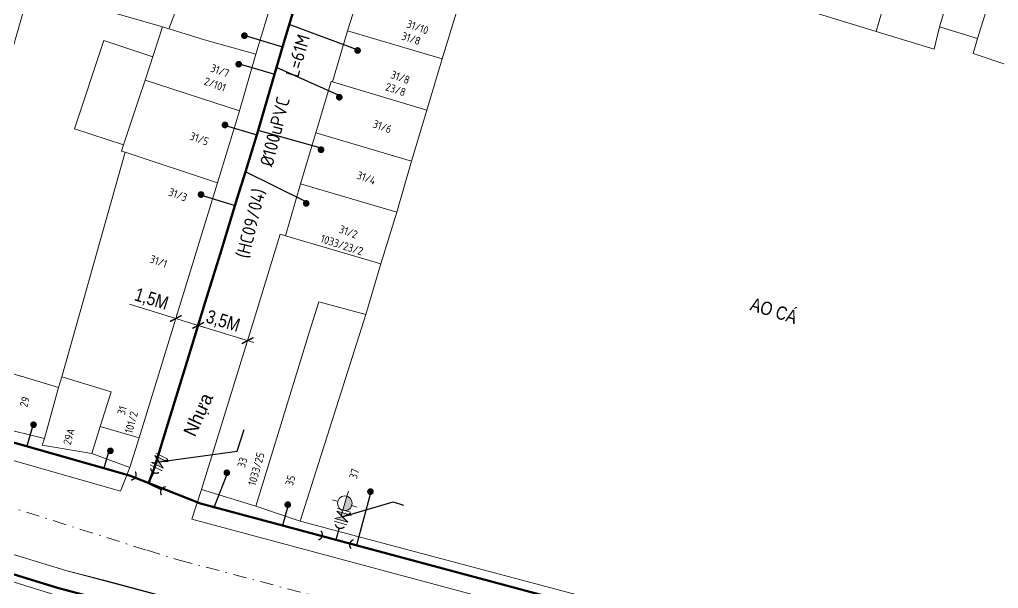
# Model space of a CAD drawing. Header units: inches. Extents: x 595615 to 1194060, y 1190840 to 2385448.
# Drawn here: x 596830 to 596903.4, y 1192269.3 to 1192311.9 of the extents above; entities that cross this region are included whole.
import ezdxf
from ezdxf.enums import TextEntityAlignment as Align

# ---------------------------------------------------------------- set-up
doc = ezdxf.new("R2010")
doc.units = ezdxf.units.IN
doc.header["$MEASUREMENT"] = 0
doc.linetypes.add('CENTER2', pattern=[1.125, 0.75, -0.125, 0.125, -0.125])
doc.linetypes.add('DASHDOTX2', pattern=[2, 1, -0.5, 0, -0.5])
doc.layers.get('Defpoints').update_dxf_attribs({"color": 1})
for name, color, linetype, lineweight in [('Chitiet', 4, 'Continuous', 9), ('DN 100 uPVC', 4, 'Continuous', 50), ('DN 150 uPVC', 4, 'Continuous', 50), ('DN 25 PE', 40, 'Continuous', 30), ('DUONG CACH LE', 112, 'Continuous', 5), ('NAM-CDAI', 220, 'Continuous', 25), ('Nen tim duong', 9, 'CENTER2', 0), ('Nen_HTHANH-TP', 9, 'Continuous', 0), ('Nen_SN-HTHANH-TP_new', 7, 'Continuous', 0), ('Nen_SN_HTHANH_old', 9, 'Continuous', 0), ('TEXT PIPE', 3, 'Continuous', 25), ('Text_DiaDanh', 9, 'Continuous', 0), ('Text_GiaoThong', 142, 'Continuous', 0), ('TLK 15', 220, 'Continuous', 20), ('Trucuuhoa', 1, 'Continuous', 15), ('VAN', 7, 'Continuous', 20)]:
    doc.layers.add(name, color=color, linetype=linetype, lineweight=lineweight)
doc.layers.add('ki hieu van', color=170, linetype='Continuous')
doc.styles.add('Dia Danh', font='VHELVCN_0.TTF', dxfattribs={"height": 1})
doc.styles.add('Giao Thong', font='VAPTIMN_0.TTF', dxfattribs={"height": 1})
doc.styles.add('Sonha_QTB', font='isocp.shx', dxfattribs={"height": 0.6, "bigfont": 'bigfont.shx'})
doc.styles.add('text', font='isocp2.shx')
doc.styles.add('VNI-HC', font='VHELVCN_0.TTF')
doc.dimstyles.new('DUONG KICH THUOC', dxfattribs={"dimtxt": 1, "dimasz": 0.7, "dimexe": 0.5, "dimexo": 0.3, "dimgap": 0.2, "dimtad": 1, "dimzin": 0, "dimdsep": 46, "dimtxsty": 'VNI-HC', "dimblk": 'ARCHTICK', "dimcen": 0.09, "dimdle": 0.5, "dimclrd": 256, "dimclre": 256, "dimclrt": 256, "dimadec": 0, "dimazin": 0, "dimtfac": 1, "dimtofl": 0, "dimtmove": 0, "dimatfit": 3, "dimfxl": 1, "dimtolj": 1, "dimtzin": 0, "dimlwd": -1, "dimlwe": -1, "dimarcsym": 0})

# ---------------------------------------------------------------- blocks, each defined once
blk = doc.blocks.new('VAN')
at = {"layer": 'VAN'}
h = blk.add_hatch(color=256, dxfattribs=at)
h.paths.add_polyline_path([(0.207, -0.5), (0.49, 0), (0.207, 0.5)])
h.paths.add_polyline_path([(0.774, 0.5), (0.49, 0), (0.774, -0.5)])
at = {"layer": 'VAN', "ltscale": 100}
for p, q in [((0, 0.5), (0, -0.5)), ((0.774, -0.5), (0.207, 0.5)), ((0.207, -0.5), (0.774, 0.5)), ((0.207, 0.5), (0.207, -0.5)), ((0.774, 0.5), (0.774, -0.5)), ((0.981, 0.5), (0.981, -0.5))]:
    blk.add_line(p, q, dxfattribs=at)
blk = doc.blocks.new('TE+VAN')
at = {"layer": 'Chitiet', "ltscale": 100, "const_width": 0.1}
for points in [[(-0.35, 1.276, 0.571257), (0.35, 1.276)], [(1.098, 0.35, 0.571257), (1.098, -0.35)], [(0.35, -1.276, 0.571257), (-0.35, -1.276)]]:
    blk.add_lwpolyline(points, format="xyb", dxfattribs=at)
for points in [[(0, -1.076), (0, 1.076)], [(0.898, 0), (0, 0)]]:
    blk.add_lwpolyline(points, dxfattribs=at)
at = {"layer": 'VAN'}
blk.add_blockref('VAN', (1.305, 0), dxfattribs=at)
blk = doc.blocks.new('TLK 15')
at = {"layer": 'TLK 15', "linetype": 'Continuous', "const_width": 0.25}
blk.add_lwpolyline([(-0.125, 0, 1), (0.125, 0, 1)], format="xyb", close=True, dxfattribs=at)
blk = doc.blocks.new('_ArchTick')
at = {"color": 0, "linetype": 'ByBlock', "const_width": 0.15}
blk.add_lwpolyline([(-0.5, -0.5), (0.5, 0.5)], dxfattribs=at)
blk = doc.blocks.new('Trucuuhoa150')
at = {"layer": 'Trucuuhoa', "linetype": 'Continuous'}
blk.add_hatch(color=256, dxfattribs=at).paths.add_polyline_path([(0, -0.551, 0.414373), (0.551, 0, 0.414055), (0, 0.551)])
for p, q in [((0, 0.551), (0, -0.551)), ((-0.551, -0.014), (-0.945, -0.014))]:
    blk.add_line(p, q, dxfattribs=at)
at = {"layer": 'Trucuuhoa', "linetype": 'Continuous', "flags": 128}
for points in [[(0, 0.551), (0, 0.945)], [(0, -0.58), (0, -0.974)], [(0.551, -0.019), (0.945, -0.019)]]:
    blk.add_lwpolyline(points, dxfattribs=at)
at = {"layer": 'Trucuuhoa', "linetype": 'Continuous'}
blk.add_circle((0, 0), 0.551, dxfattribs=at)
blk = doc.blocks.new('*D146')
at = {"layer": 'Defpoints', "color": 0}
for p in [(596841.736, 1192289.512), (596841.736, 1192289.512), (596843.418, 1192288.995)]:
    blk.add_point(p, dxfattribs=at)
at = {"layer": 'DUONG CACH LE'}
for p, q in [((596841.736, 1192289.512), (596838.263, 1192290.58)), ((596843.896, 1192288.848), (596841.736, 1192289.512)), ((596841.825, 1192289.799), (596841.883, 1192289.99)), ((596843.507, 1192289.282), (596843.565, 1192289.473))]:
    blk.add_line(p, q, dxfattribs=at)
at = {"layer": 'DUONG CACH LE', "xscale": 0.7, "yscale": 0.7, "zscale": 0.7}
for p, rotation in [((596841.736, 1192289.512), 162.9161157570192), ((596843.418, 1192288.995), 342.9161157570192)]:
    blk.add_blockref('_ArchTick', p, dxfattribs=dict(at, rotation=rotation))
at = {"layer": 'DUONG CACH LE', "insert": (596839.9, 1192290.911), "char_height": 1, "attachment_point": 5, "rotation": 342.91612, "style": 'VNI-HC'}
blk.add_mtext('\\A1;1,5M', dxfattribs=at)
blk = doc.blocks.new('*D147')
at = {"layer": 'Defpoints', "color": 0}
for p in [(596843.418, 1192288.995), (596847.116, 1192287.851), (596847.116, 1192287.851)]:
    blk.add_point(p, dxfattribs=at)
at = {"layer": 'DUONG CACH LE'}
for p, q in [((596842.941, 1192289.143), (596847.594, 1192287.704)), ((596843.33, 1192288.709), (596843.271, 1192288.518)), ((596847.028, 1192287.565), (596846.969, 1192287.374))]:
    blk.add_line(p, q, dxfattribs=at)
at = {"layer": 'DUONG CACH LE', "xscale": 0.7, "yscale": 0.7, "zscale": 0.7}
for p, rotation in [((596843.418, 1192288.995), 162.811489987652), ((596847.116, 1192287.851), 342.8114899876519)]:
    blk.add_blockref('_ArchTick', p, dxfattribs=dict(at, rotation=rotation))
at = {"layer": 'DUONG CACH LE', "insert": (596845.264, 1192289.259), "char_height": 1, "attachment_point": 5, "rotation": 342.81149, "style": 'VNI-HC'}
blk.add_mtext('\\A1;3,5M', dxfattribs=at)

msp = doc.modelspace()

# ---------------------------------------------------------------- linework, layer by layer
at = {"layer": 'Defpoints'}
for q in [(596830.153, 1192285.177), (596830.153, 1192285.176)]:
    msp.add_line((596830.128, 1192285.184), q, dxfattribs=at)
at = {"layer": 'DN 100 uPVC'}
msp.add_lwpolyline([(596839.681, 1192277.151), (596840.133, 1192278.345), (596841.048, 1192281.283), (596842.692, 1192286.632), (596843.95, 1192290.726), (596845.06, 1192294.338), (596846.347, 1192298.526), (596846.956, 1192300.5), (596847.914, 1192303.601), (596848.818, 1192306.705, 0.000228), (596848.819, 1192306.707), (596849.758, 1192309.943), (596850.739, 1192313.177), (596851.455, 1192315.535), (596851.865, 1192316.985), (596852.573, 1192319.52), (596853.363, 1192322.474), (596854.078, 1192325.264), (596854.615, 1192327.167), (596855.352, 1192329.946), (596856.555, 1192333.197)], format="xyb", dxfattribs=at)
at = {"layer": 'DN 150 uPVC'}
for points in [[(596685.268, 1192331.966), (596737.006, 1192311.91), (596755.185, 1192304.864), (596776.018, 1192297.04), (596791.429, 1192291.681), (596800.276, 1192288.667), (596801.79, 1192288.119), (596838.255, 1192277.753), (596843.593, 1192275.644), (596884.395, 1192264.704), (596920.502, 1192255.075), (596946.849, 1192247.951, 0.000046), (596946.849, 1192247.951), (596967.079, 1192242.485), (596986.889, 1192237.133)], [(596700.494, 1192316.307), (596710.356, 1192312.548), (596722.933, 1192307.755, -0.000149), (596722.933, 1192307.755), (596731.681, 1192304.415), (596745.084, 1192299.298), (596759.193, 1192293.781), (596774.505, 1192287.721), (596780.674, 1192285.279), (596787.784, 1192283.039), (596797.369, 1192280.123), (596805.019, 1192277.797), (596815.823, 1192274.55), (596820.835, 1192272.984), (596824.419, 1192271.903), (596829.876, 1192270.234), (596832.869, 1192269.319), (596835.113, 1192268.723), (596911.595, 1192248.403), (596920.828, 1192245.95), (596922.505, 1192245.439)]]:
    msp.add_lwpolyline(points, format="xyb", dxfattribs=at)
at = {"layer": 'DN 25 PE'}
for p, q in [((596855.49, 1192309.603), (596850.249, 1192311.56)), ((596847.006, 1192310.713), (596849.74, 1192309.883)), ((596846.579, 1192308.575), (596849.145, 1192307.83)), ((596853.996, 1192306.221), (596849.288, 1192308.325)), ((596845.3, 1192304.02), (596847.822, 1192303.285)), ((596852.626, 1192302.288), (596847.914, 1192303.601)), ((596851.513, 1192298.268), (596846.956, 1192300.5)), ((596843.502, 1192298.803), (596846.18, 1192297.98)), ((596831.072, 1192281.671), (596830.578, 1192279.935)), ((596836.711, 1192279.59), (596836.343, 1192278.296)), ((596845.564, 1192277.823), (596844.554, 1192275.265)), ((596856.331, 1192276.41), (596855.285, 1192272.509)), ((596850.132, 1192275.432), (596849.747, 1192273.994))]:
    msp.add_line(p, q, dxfattribs=at)
at = {"layer": 'Nen tim duong', "linetype": 'DASHDOTX2'}
for p, q in [((596778.496, 1192291.462), (596839.581, 1192272.132)), ((596839.581, 1192272.132), (596841.993, 1192271.403)), ((596841.993, 1192271.403), (596901.955, 1192255.511))]:
    msp.add_line(p, q, dxfattribs=at)
at = {"layer": 'Nen_HTHANH-TP', "linetype": 'Continuous'}
for p, q in [((596828.764, 1192307.172), (596832.573, 1192320.385)), ((596896.425, 1192318.527), (596894.241, 1192311.015)), ((596900.776, 1192317.21), (596898.98, 1192311.369)), ((596849.767, 1192316.029), (596847.732, 1192309.328)), ((596903.636, 1192316.323), (596901.851, 1192310.511)), ((596855.798, 1192314.884), (596854.611, 1192311.073)), ((596861.712, 1192308.979), (596862.889, 1192312.79)), ((596894.241, 1192311.015), (596889.93, 1192312.362)), ((596840.75, 1192311.372), (596839.434, 1192307.381)), ((596843.891, 1192310.395), (596840.75, 1192311.372)), ((596854.611, 1192311.073), (596853.474, 1192307.262)), ((596854.611, 1192311.073), (596861.712, 1192308.979)), ((596898.582, 1192309.709), (596894.241, 1192311.015)), ((596898.98, 1192311.369), (596898.582, 1192309.709)), ((596898.98, 1192311.369), (596901.851, 1192310.511)), ((596836.331, 1192310.348), (596834.137, 1192303.737)), ((596836.331, 1192310.348), (596840.012, 1192309.131)), ((596847.732, 1192309.328), (596843.891, 1192310.395)), ((596901.851, 1192310.511), (596901.512, 1192309.371)), ((596847.732, 1192309.328), (596846.525, 1192305.067)), ((596904.273, 1192308.453), (596901.512, 1192309.371)), ((596860.555, 1192305.138), (596861.712, 1192308.979)), ((596839.434, 1192307.381), (596838.965, 1192305.981)), ((596846.525, 1192305.067), (596839.434, 1192307.381)), ((596853.374, 1192307.282), (596852.227, 1192303.441)), ((596853.474, 1192307.262), (596853.374, 1192307.282)), ((596853.474, 1192307.262), (596860.555, 1192305.138)), ((596838.965, 1192305.981), (596837.817, 1192302.52)), ((596846.525, 1192305.067), (596844.86, 1192299.675)), ((596859.418, 1192301.307), (596860.555, 1192305.138)), ((596834.137, 1192303.737), (596837.817, 1192302.52)), ((596852.227, 1192303.441), (596851.09, 1192299.6)), ((596852.227, 1192303.441), (596859.418, 1192301.307)), ((596837.938, 1192301.97), (596833.192, 1192285.136)), ((596837.817, 1192302.52), (596837.668, 1192302.059)), ((596837.938, 1192301.97), (596837.668, 1192302.059)), ((596844.86, 1192299.675), (596837.938, 1192301.97)), ((596858.302, 1192297.476), (596859.418, 1192301.307)), ((596844.86, 1192299.675), (596838.985, 1192280.561)), ((596851.09, 1192299.6), (596849.973, 1192295.699)), ((596851.09, 1192299.6), (596858.302, 1192297.476)), ((596857.115, 1192293.615), (596858.302, 1192297.476)), ((596849.573, 1192295.829), (596847.817, 1192290.118)), ((596849.973, 1192295.699), (596849.573, 1192295.829)), ((596849.973, 1192295.699), (596857.115, 1192293.615)), ((596855.978, 1192289.814), (596857.115, 1192293.615)), ((596851.859, 1192288.871), (596852.467, 1192290.771)), ((596852.467, 1192290.771), (596855.978, 1192289.814)), ((596847.817, 1192290.118), (596843.668, 1192276.704)), ((596851.07, 1192274.32), (596855.978, 1192289.814)), ((596847.729, 1192275.448), (596851.859, 1192288.871)), ((596801.12, 1192286.95), (596837.598, 1192276.579)), ((596832.952, 1192284.326), (596833.192, 1192285.136)), ((596833.192, 1192285.136), (596836.882, 1192284.019)), ((596832.952, 1192284.326), (596831.885, 1192280.505)), ((596836.065, 1192281.418), (596836.882, 1192284.019)), ((596831.885, 1192280.505), (596823.474, 1192282.568)), ((596836.065, 1192281.418), (596835.446, 1192279.388)), ((596836.065, 1192281.418), (596838.985, 1192280.561)), ((596831.726, 1192280.025), (596831.885, 1192280.505)), ((596835.446, 1192279.388), (596831.726, 1192280.025)), ((596838.287, 1192278.34), (596838.985, 1192280.561)), ((596835.446, 1192279.388), (596838.287, 1192278.34)), ((596837.598, 1192276.579), (596830.427, 1192278.614)), ((596837.598, 1192276.579), (596838.287, 1192278.34)), ((596838.287, 1192278.34), (596837.598, 1192276.579)), ((596843.668, 1192276.704), (596842.93, 1192274.474)), ((596842.93, 1192274.474), (596843.668, 1192276.704)), ((596842.93, 1192274.474), (596843.668, 1192276.704)), ((596843.668, 1192276.704), (596847.729, 1192275.448)), ((596847.729, 1192275.448), (596851.07, 1192274.32)), ((596821.43, 1192274.286), (596833.483, 1192270.616)), ((596842.93, 1192274.474), (596902.723, 1192258.442)), ((596902.723, 1192258.442), (596842.93, 1192274.474)), ((596852.442, 1192271.931), (596842.93, 1192274.474)), ((596851.07, 1192274.32), (596916.624, 1192256.913)), ((596822.491, 1192273.977), (596833.483, 1192270.616)), ((596820.932, 1192272.436), (596833.145, 1192268.656)), ((596833.483, 1192270.616), (596842.458, 1192268.232)), ((596833.483, 1192270.616), (596836.634, 1192269.819)), ((596836.634, 1192269.819), (596842.464, 1192268.254)), ((596836.634, 1192269.819), (596836.634, 1192269.819))]:
    msp.add_line(p, q, dxfattribs=at)
at = {"layer": 'Nen_HTHANH-TP'}
for p, q in [((596830.128, 1192285.184), (596824.646, 1192286.768)), ((596830.158, 1192285.195), (596832.952, 1192284.326))]:
    msp.add_line(p, q, dxfattribs=at)
for points in [[(596843.652, 1192317.578), (596841.224, 1192311.225)], [(596840.75, 1192311.372), (596830.801, 1192314.24)]]:
    msp.add_lwpolyline(points, dxfattribs=at)
at = {"layer": 'Nen_HTHANH-TP', "linetype": 'Continuous'}
msp.add_lwpolyline([(596836.634, 1192269.819), (596842.778, 1192268.169, -0.404888), (596843.493, 1192266.975), (596840.212, 1192252.985), (596838.4, 1192245.356), (596836.271, 1192235.886), (596834.38, 1192227.474), (596832.89, 1192220.844), (596831.771, 1192216.229), (596830.578, 1192210.801), (596829.105, 1192204.137)], format="xyb", dxfattribs=at)

# ---------------------------------------------------------------- block references
at = {"layer": 'Chitiet'}
for p, rotation in [((596839.681, 1192277.151), 63.58475499578847), ((596853.75, 1192272.921), 74.93462981246898)]:
    msp.add_blockref('TE+VAN', p, dxfattribs=dict(at, rotation=rotation))
at = {"layer": 'TLK 15', "rotation": 359.9999999934133}
for p in [(596846.881, 1192310.713), (596855.365, 1192309.603), (596846.454, 1192308.575), (596853.996, 1192306.096), (596845.425, 1192304.02), (596852.626, 1192302.163), (596843.627, 1192298.803), (596851.513, 1192298.143), (596831.072, 1192281.546), (596836.836, 1192279.59), (596845.564, 1192277.948), (596856.331, 1192276.535), (596850.132, 1192275.557)]:
    msp.add_blockref('TLK 15', p, dxfattribs=at)
at = {"layer": 'TLK 15'}
for p in [(596846.881, 1192310.713), (596855.365, 1192309.603), (596846.454, 1192308.575), (596853.996, 1192306.096), (596845.425, 1192304.02), (596852.626, 1192302.163), (596843.627, 1192298.803), (596851.513, 1192298.143), (596831.072, 1192281.546), (596836.836, 1192279.59), (596845.564, 1192277.948), (596856.331, 1192276.535), (596850.132, 1192275.557)]:
    msp.add_blockref('TLK 15', p, dxfattribs=at)
at = {"layer": 'Trucuuhoa', "rotation": 343.7519999833854}
msp.add_blockref('Trucuuhoa150', (596854.409, 1192275.66), dxfattribs=at)

# ---------------------------------------------------------------- texts
at = {"layer": 'NAM-CDAI', "style": 'text'}
for s, rotation, p in [('L=61M', 73.36407, (596850.904, 1192307.52)), ('(HC09/04)', 76.13827, (596847.213, 1192293.951))]:
    msp.add_text(s, height=1, rotation=rotation, dxfattribs=at).set_placement(p)
at = {"layer": 'Nen_SN-HTHANH-TP_new', "style": 'Sonha_QTB'}
for s, rotation, p in [('31/10', 340.04623, (596859.865, 1192311.353)), ('31/7', 340.04623, (596845.047, 1192308.085)), ('31/8', 340.04623, (596858.567, 1192307.593)), ('31/6', 340.04623, (596857.222, 1192303.899)), ('31/5', 340.04623, (596843.5, 1192302.981)), ('31/4', 340.04623, (596856.024, 1192300.047)), ('31/3', 340.04623, (596841.894, 1192298.791)), ('31/2', 340.04623, (596854.679, 1192296.005)), ('31/1', 340.04623, (596840.447, 1192293.787)), ('29', 74.45555, (596830.412, 1192283.264)), ('31', 74.45555, (596837.707, 1192282.618)), ('29A', 74.45555, (596833.733, 1192280.666)), ('33', 74.45555, (596846.723, 1192278.718)), ('35', 74.45555, (596850.325, 1192277.372)), ('37', 74.45555, (596855.111, 1192277.872))]:
    msp.add_text(s, height=0.6, rotation=rotation, dxfattribs=at).set_placement(p, align=Align.MIDDLE)
at = {"layer": 'Nen_SN_HTHANH_old', "style": 'Sonha_QTB'}
for s, rotation, p in [('31/8', 342.00222, (596859.379, 1192310.499)), ('2/101', 340.04623, (596844.683, 1192307.058)), ('23/8', 342.00222, (596858.219, 1192306.68)), ('1033/23/2', 342.00222, (596854.185, 1192295.026)), ('101/2', 74.45555, (596838.406, 1192281.726)), ('1033/25', 74.45555, (596847.77, 1192278.23))]:
    msp.add_text(s, height=0.6, rotation=rotation, dxfattribs=at).set_placement(p, align=Align.MIDDLE)
at = {"layer": 'TEXT PIPE', "style": 'text'}
msp.add_text('%%c100uPVC', height=1, rotation=75.80316, dxfattribs=at).set_placement((596848.996, 1192300.828))
at = {"layer": 'Text_DiaDanh', "linetype": 'Continuous', "style": 'Dia Danh'}
msp.add_text('AO CAÙ', height=1, rotation=342.7151, dxfattribs=at).set_placement((596886.608, 1192290.22), align=Align.MIDDLE)
at = {"layer": 'Text_GiaoThong', "linetype": 'Continuous', "style": 'Giao Thong'}
msp.add_text('Nhöïa', height=1, rotation=65.58947, dxfattribs=at).set_placement((596843.485, 1192282.269), align=Align.MIDDLE)

# ---------------------------------------------------------------- dimensions: what is measured, and where the dimension line sits
at = {"layer": 'DUONG CACH LE'}
dim = msp.add_aligned_dim(p1=(596843.418, 1192288.995), p2=(596841.736, 1192289.512), distance=0, text='1,5M', dimstyle='DUONG KICH THUOC', override={"dimpost": 'M'}, dxfattribs=at)
dim.commit()
dim.dimension.update_dxf_attribs({"geometry": '*D146', "text_midpoint": (596839.9, 1192290.911)})
dim = msp.add_linear_dim(base=(596847.116, 1192287.851), p1=(596843.418, 1192288.995), p2=(596847.116, 1192287.851), angle=342.81149, text='3,5M', dimstyle='DUONG KICH THUOC', override={"dimpost": 'M'}, dxfattribs=at)
dim.commit()
dim.dimension.update_dxf_attribs({"geometry": '*D147', "text_midpoint": (596845.029, 1192288.497), "dimtype": 161})

# ---------------------------------------------------------------- leaders
at = {"layer": 'ki hieu van'}
for points in [[(596840.48, 1192278.759), (596846.333, 1192279.564), (596846.858, 1192281.185)], [(596854.216, 1192274.655), (596858.043, 1192275.776), (596858.798, 1192275.522)]]:
    msp.add_leader(points, dimstyle='DUONG KICH THUOC', override={"dimgap": 0.2, "dimtad": 0}, dxfattribs=at)

doc.saveas('drawing.dxf')
